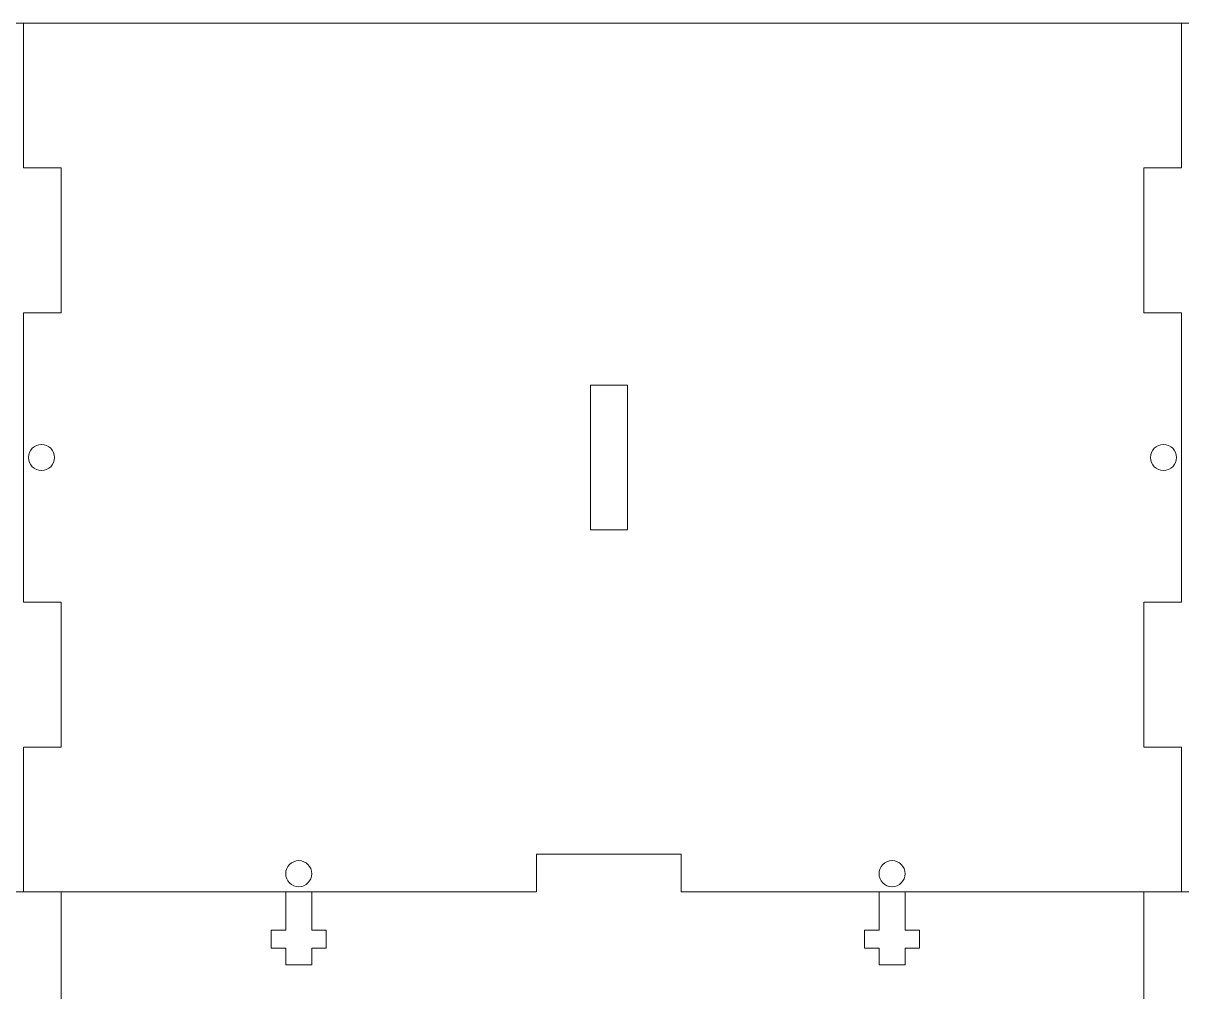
# Model space of a CAD drawing. Header units: inches. Extents: x 5.7 to 64.6, y 3.3 to 60.7.
# Drawn here: x 42.36 to 46.362, y 33.646 to 36.991 of the extents above; entities that cross this region are included whole.
import ezdxf

# ---------------------------------------------------------------- set-up
doc = ezdxf.new("R2010")
doc.units = ezdxf.units.IN
doc.header["$MEASUREMENT"] = 0
doc.layers.add('LASER MAGENTA', color=6, linetype='Continuous', lineweight=0, true_color=0xff00ff)

msp = doc.modelspace()

# ---------------------------------------------------------------- linework, layer by layer
at = {"layer": 'LASER MAGENTA'}
for p, q in [((38.62118, 36.99109), (42.36118, 36.99109)), ((42.36118, 36.99109), (42.36118, 36.49109)), ((42.36118, 36.99109), (48.36118, 36.99109)), ((42.36118, 36.99109), (42.36118, 36.49109)), ((42.36118, 36.99109), (46.36118, 36.99109)), ((46.36118, 36.99109), (46.36118, 36.49109)), ((46.36118, 36.99109), (46.36118, 36.49109)), ((46.36118, 36.99109), (50.10118, 36.99109)), ((42.49118, 36.49109), (42.36118, 36.49109)), ((42.49118, 36.49109), (42.36118, 36.49109)), ((42.49118, 35.99109), (42.49118, 36.49109)), ((42.49118, 35.99109), (42.49118, 36.49109)), ((46.23118, 35.99109), (46.23118, 36.49109)), ((46.23118, 36.49109), (46.36118, 36.49109)), ((46.23118, 35.99109), (46.23118, 36.49109)), ((46.23118, 36.49109), (46.36118, 36.49109)), ((42.36118, 35.99109), (42.49118, 35.99109)), ((42.36118, 35.99109), (42.49118, 35.99109)), ((46.36118, 35.99109), (46.23118, 35.99109)), ((46.36118, 35.99109), (46.23118, 35.99109)), ((42.49118, 34.99109), (42.36118, 34.99109)), ((42.49118, 34.99109), (42.36118, 34.99109)), ((42.49118, 34.49109), (42.49118, 34.99109)), ((42.49118, 34.49109), (42.49118, 34.99109)), ((46.23118, 34.49109), (46.23118, 34.99109)), ((46.23118, 34.99109), (46.36118, 34.99109)), ((46.23118, 34.49109), (46.23118, 34.99109)), ((46.23118, 34.99109), (46.36118, 34.99109)), ((42.36118, 34.49109), (42.36118, 33.99109)), ((42.36118, 34.49109), (42.49118, 34.49109)), ((42.36118, 34.49109), (42.36118, 33.99109)), ((42.36118, 34.49109), (42.49118, 34.49109)), ((46.36118, 34.49109), (46.23118, 34.49109)), ((46.36118, 34.49109), (46.23118, 34.49109)), ((46.36118, 34.49109), (46.36118, 33.99109)), ((46.36118, 34.49109), (46.36118, 33.99109)), ((44.63318, 34.12109), (44.13318, 34.12109)), ((44.13318, 34.12109), (44.13318, 33.99109)), ((44.63318, 34.12109), (44.13318, 34.12109)), ((44.13318, 34.12109), (44.13318, 33.99109)), ((44.63318, 33.99109), (44.63318, 34.12109)), ((44.63318, 33.99109), (44.63318, 34.12109)), ((40.74118, 33.99109), (42.36118, 33.99109)), ((42.36118, 33.99109), (44.13318, 33.99109)), ((42.49118, 33.99109), (44.13318, 33.99109)), ((42.49118, 33.99109), (42.49118, 32.37109)), ((43.26718, 33.99109), (43.35718, 33.99109)), ((44.63318, 33.99109), (46.08918, 33.99109)), ((44.63318, 33.99109), (46.36118, 33.99109)), ((45.31618, 33.99109), (45.40618, 33.99109)), ((46.23118, 33.99109), (46.23118, 32.37109)), ((47.98118, 33.99109), (46.36118, 33.99109))]:
    msp.add_line(p, q, dxfattribs=at)
at = {"layer": 'LASER MAGENTA', "linetype": 'Continuous'}
for p, q in [((42.36118, 36.49109), (42.36118, 36.99109)), ((42.36118, 36.49109), (42.36118, 36.99109)), ((46.36118, 36.49109), (46.36118, 36.99109)), ((46.36118, 36.49109), (46.36118, 36.99109)), ((42.36118, 34.99109), (42.36118, 35.99109)), ((42.36118, 34.99109), (42.36118, 35.99109)), ((46.36118, 34.99109), (46.36118, 35.99109)), ((46.36118, 34.99109), (46.36118, 35.99109)), ((43.26718, 33.85909), (43.26718, 33.99109)), ((43.35718, 33.99109), (43.35718, 33.85909)), ((45.31618, 33.85909), (45.31618, 33.99109)), ((45.40618, 33.99109), (45.40618, 33.85909)), ((43.21718, 33.85909), (43.26718, 33.85909)), ((43.21718, 33.79609), (43.21718, 33.85909)), ((43.35718, 33.85909), (43.40718, 33.85909)), ((43.40718, 33.85909), (43.40718, 33.79609)), ((45.26618, 33.85909), (45.31618, 33.85909)), ((45.26618, 33.79609), (45.26618, 33.85909)), ((45.40618, 33.85909), (45.45618, 33.85909)), ((45.45618, 33.85909), (45.45618, 33.79609)), ((43.26718, 33.79609), (43.21718, 33.79609)), ((43.26718, 33.73909), (43.26718, 33.79609)), ((43.35718, 33.79609), (43.35718, 33.73909)), ((43.40718, 33.79609), (43.35718, 33.79609)), ((45.31618, 33.79609), (45.26618, 33.79609)), ((45.31618, 33.73909), (45.31618, 33.79609)), ((45.40618, 33.79609), (45.40618, 33.73909)), ((45.45618, 33.79609), (45.40618, 33.79609)), ((43.35718, 33.73909), (43.26718, 33.73909)), ((45.40618, 33.73909), (45.31618, 33.73909))]:
    msp.add_line(p, q, dxfattribs=at)
at = {"layer": 'LASER MAGENTA'}
for points in [[(56.49118, 36.99109), (56.49118, 24.99109), (38.49118, 24.99109), (38.49118, 36.99109)], [(44.44718, 35.24109), (44.31918, 35.24109), (44.31918, 35.74109), (44.44718, 35.74109)]]:
    msp.add_lwpolyline(points, close=True, dxfattribs=at)
at = {"layer": 'LASER MAGENTA', "linetype": 'Continuous'}
for centre in [(42.42368, 35.49109), (46.29868, 35.49109), (43.31218, 34.05359), (45.36118, 34.05359)]:
    msp.add_circle(centre, 0.045, dxfattribs=at)

doc.saveas('drawing.dxf')
